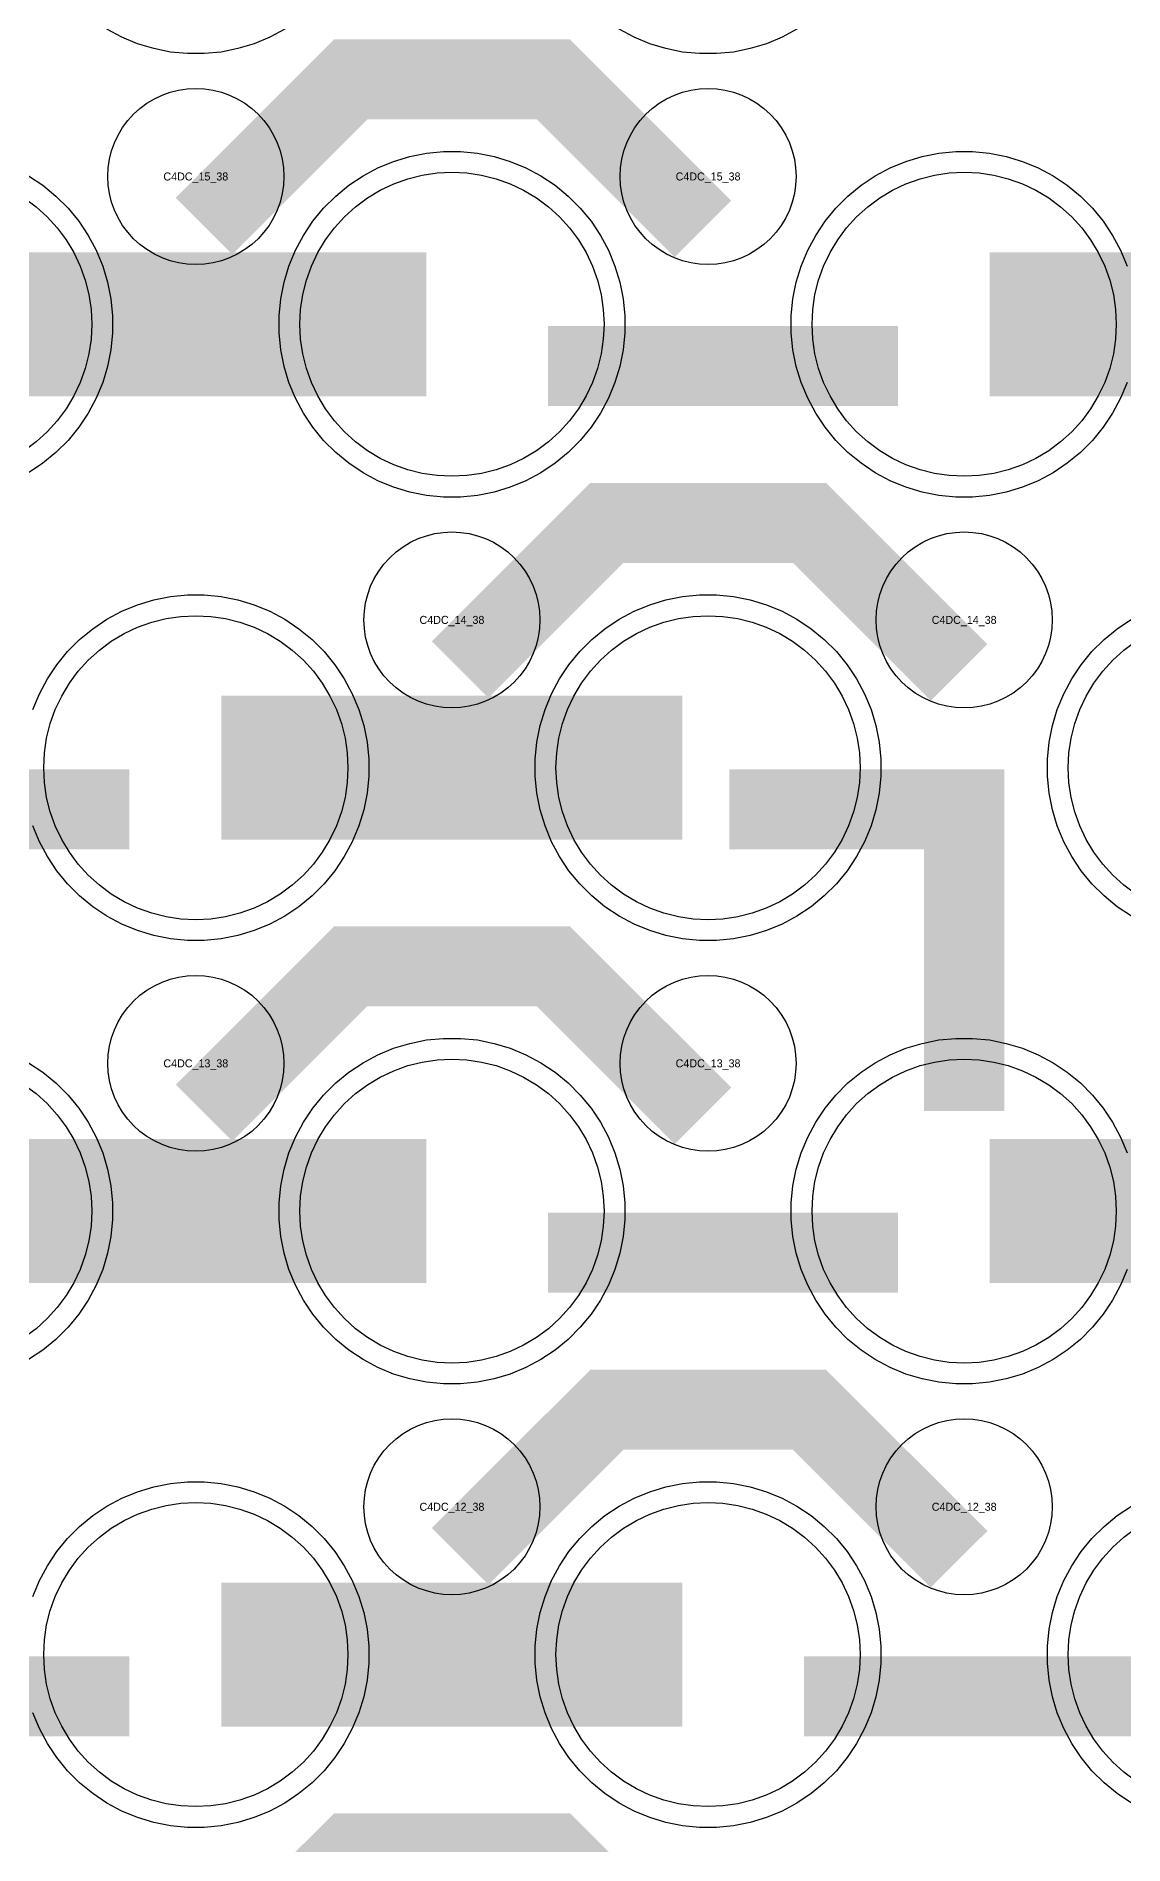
# Model space of a CAD drawing. Extents: x -11880 to 11880, y -14992 to 14992.
# Drawn here: x 110 to 450, y -13236 to -12671 of the extents above; entities that cross this region are included whole.
import ezdxf
from ezdxf.enums import TextEntityAlignment as Align

# ---------------------------------------------------------------- set-up
doc = ezdxf.new("R2010")
doc.units = 0
doc.header["$MEASUREMENT"] = 0
for name, color, linetype in [('GDS_775_DT_237', 138, 'CONTINUOUS'), ('RDL1_FS', 34, 'CONTINUOUS'), ('RDL_BS', 160, 'CONTINUOUS')]:
    doc.layers.add(name, color=color, linetype=linetype)

msp = doc.modelspace()

# ---------------------------------------------------------------- linework, layer by layer
at = {"layer": 'RDL1_FS'}
for points in [[(240, -12808.614), (235.343, -12808.385), (230.732, -12807.701), (226.209, -12806.569), (221.819, -12804.997), (217.605, -12803.005), (213.605, -12800.607), (209.86, -12797.829), (206.406, -12794.699), (203.276, -12791.245), (200.498, -12787.5), (198.1, -12783.5), (196.108, -12779.286), (194.536, -12774.896), (193.404, -12770.373), (192.72, -12765.762), (192.491, -12761.105), (192.72, -12756.448), (193.404, -12751.837), (194.536, -12747.314), (196.108, -12742.924), (198.1, -12738.71), (200.498, -12734.71), (203.276, -12730.965), (206.406, -12727.511), (209.86, -12724.381), (213.605, -12721.603), (217.605, -12719.205), (221.819, -12717.213), (226.209, -12715.641), (230.732, -12714.509), (235.343, -12713.825), (240, -12713.596), (244.657, -12713.825), (249.268, -12714.509), (253.791, -12715.641), (258.181, -12717.213), (262.395, -12719.205), (266.395, -12721.603), (270.14, -12724.381), (273.594, -12727.511), (276.724, -12730.965), (279.502, -12734.71), (281.9, -12738.71), (283.892, -12742.924), (285.464, -12747.314), (286.596, -12751.837), (287.28, -12756.448), (287.509, -12761.105), (287.28, -12765.762), (286.596, -12770.373), (285.464, -12774.896), (283.892, -12779.286), (281.9, -12783.5), (279.502, -12787.5), (276.724, -12791.245), (273.594, -12794.699), (270.14, -12797.829), (266.395, -12800.607), (262.395, -12803.005), (258.181, -12804.997), (253.791, -12806.569), (249.268, -12807.701), (244.657, -12808.385)], [(400, -12808.614), (395.343, -12808.385), (390.732, -12807.701), (386.209, -12806.569), (381.819, -12804.997), (377.605, -12803.005), (373.605, -12800.607), (369.86, -12797.829), (366.406, -12794.699), (363.276, -12791.245), (360.498, -12787.5), (358.1, -12783.5), (356.108, -12779.286), (354.536, -12774.896), (353.404, -12770.373), (352.72, -12765.762), (352.491, -12761.105), (352.72, -12756.448), (353.404, -12751.837), (354.536, -12747.314), (356.108, -12742.924), (358.1, -12738.71), (360.498, -12734.71), (363.276, -12730.965), (366.406, -12727.511), (369.86, -12724.381), (373.605, -12721.603), (377.605, -12719.205), (381.819, -12717.213), (386.209, -12715.641), (390.732, -12714.509), (395.343, -12713.825), (400, -12713.596), (404.657, -12713.825), (409.268, -12714.509), (413.791, -12715.641), (418.181, -12717.213), (422.395, -12719.205), (426.395, -12721.603), (430.14, -12724.381), (433.594, -12727.511), (436.724, -12730.965), (439.502, -12734.71), (441.9, -12738.71), (443.892, -12742.924), (445.464, -12747.314), (446.596, -12751.837), (447.28, -12756.448), (447.509, -12761.105), (447.28, -12765.762), (446.596, -12770.373), (445.464, -12774.896), (443.892, -12779.286), (441.9, -12783.5), (439.502, -12787.5), (436.724, -12791.245), (433.594, -12794.699), (430.14, -12797.829), (426.395, -12800.607), (422.395, -12803.005), (418.181, -12804.997), (413.791, -12806.569), (409.268, -12807.701), (404.657, -12808.385)], [(160, -13224.304), (155.343, -13224.075), (150.732, -13223.391), (146.209, -13222.259), (141.819, -13220.687), (137.605, -13218.695), (133.605, -13216.297), (129.86, -13213.519), (126.406, -13210.389), (123.276, -13206.935), (120.498, -13203.19), (118.1, -13199.19), (116.108, -13194.976), (114.536, -13190.586), (113.404, -13186.063), (112.72, -13181.452), (112.491, -13176.795), (112.72, -13172.138), (113.404, -13167.527), (114.536, -13163.004), (116.108, -13158.614), (118.1, -13154.4), (120.498, -13150.4), (123.276, -13146.655), (126.406, -13143.201), (129.86, -13140.071), (133.605, -13137.293), (137.605, -13134.895), (141.819, -13132.903), (146.209, -13131.331), (150.732, -13130.199), (155.343, -13129.515), (160, -13129.286), (164.657, -13129.515), (169.268, -13130.199), (173.791, -13131.331), (178.181, -13132.903), (182.395, -13134.895), (186.395, -13137.293), (190.14, -13140.071), (193.594, -13143.201), (196.724, -13146.655), (199.502, -13150.4), (201.9, -13154.4), (203.892, -13158.614), (205.464, -13163.004), (206.596, -13167.527), (207.28, -13172.138), (207.509, -13176.795), (207.28, -13181.452), (206.596, -13186.063), (205.464, -13190.586), (203.892, -13194.976), (201.9, -13199.19), (199.502, -13203.19), (196.724, -13206.935), (193.594, -13210.389), (190.14, -13213.519), (186.395, -13216.297), (182.395, -13218.695), (178.181, -13220.687), (173.791, -13222.259), (169.268, -13223.391), (164.657, -13224.075)], [(320, -13224.304), (315.343, -13224.075), (310.732, -13223.391), (306.209, -13222.259), (301.819, -13220.687), (297.605, -13218.695), (293.605, -13216.297), (289.86, -13213.519), (286.406, -13210.389), (283.276, -13206.935), (280.498, -13203.19), (278.1, -13199.19), (276.108, -13194.976), (274.536, -13190.586), (273.404, -13186.063), (272.72, -13181.452), (272.491, -13176.795), (272.72, -13172.138), (273.404, -13167.527), (274.536, -13163.004), (276.108, -13158.614), (278.1, -13154.4), (280.498, -13150.4), (283.276, -13146.655), (286.406, -13143.201), (289.86, -13140.071), (293.605, -13137.293), (297.605, -13134.895), (301.819, -13132.903), (306.209, -13131.331), (310.732, -13130.199), (315.343, -13129.515), (320, -13129.286), (324.657, -13129.515), (329.268, -13130.199), (333.791, -13131.331), (338.181, -13132.903), (342.395, -13134.895), (346.395, -13137.293), (350.14, -13140.071), (353.594, -13143.201), (356.724, -13146.655), (359.502, -13150.4), (361.9, -13154.4), (363.892, -13158.614), (365.464, -13163.004), (366.596, -13167.527), (367.28, -13172.138), (367.509, -13176.795), (367.28, -13181.452), (366.596, -13186.063), (365.464, -13190.586), (363.892, -13194.976), (361.9, -13199.19), (359.502, -13203.19), (356.724, -13206.935), (353.594, -13210.389), (350.14, -13213.519), (346.395, -13216.297), (342.395, -13218.695), (338.181, -13220.687), (333.791, -13222.259), (329.268, -13223.391), (324.657, -13224.075)]]:
    msp.add_lwpolyline(points, close=True, dxfattribs=at)
for points in [[(106.395, -12721.603), (110.14, -12724.381), (113.594, -12727.511), (116.724, -12730.965), (119.502, -12734.71), (121.9, -12738.71), (123.892, -12742.924), (125.464, -12747.314), (126.596, -12751.837), (127.28, -12756.448), (127.509, -12761.105), (127.28, -12765.762), (126.596, -12770.373), (125.464, -12774.896), (123.892, -12779.286), (121.9, -12783.5), (119.502, -12787.5), (116.724, -12791.245), (113.594, -12794.699), (110.14, -12797.829), (106.395, -12800.607)], [(453.605, -12939.167), (449.86, -12936.389), (446.406, -12933.259), (443.276, -12929.805), (440.498, -12926.06), (438.1, -12922.06), (436.108, -12917.846), (434.536, -12913.456), (433.404, -12908.933), (432.72, -12904.322), (432.491, -12899.665), (432.72, -12895.008), (433.404, -12890.397), (434.536, -12885.874), (436.108, -12881.484), (438.1, -12877.27), (440.498, -12873.27), (443.276, -12869.525), (446.406, -12866.071), (449.86, -12862.941), (453.605, -12860.163)], [(453.605, -13216.297), (449.86, -13213.519), (446.406, -13210.389), (443.276, -13206.935), (440.498, -13203.19), (438.1, -13199.19), (436.108, -13194.976), (434.536, -13190.586), (433.404, -13186.063), (432.72, -13181.452), (432.491, -13176.795), (432.72, -13172.138), (433.404, -13167.527), (434.536, -13163.004), (436.108, -13158.614), (438.1, -13154.4), (440.498, -13150.4), (443.276, -13146.655), (446.406, -13143.201), (449.86, -13140.071), (453.605, -13137.293)]]:
    msp.add_lwpolyline(points, dxfattribs=at)
for points in [[(88.002, -12761.105, 45, 45, 0), (160.002, -12761.105, 45, 45, 0)], [(160.002, -12761.105, 45, 45, 0), (232.002, -12761.105, 45, 45, 0)], [(408.002, -12761.105, 45, 45, 0), (480.002, -12761.105, 45, 45, 0)], [(168.002, -13176.795, 45, 45, 0), (240.002, -13176.795, 45, 45, 0)], [(240.002, -13176.795, 45, 45, 0), (312.002, -13176.795, 45, 45, 0)]]:
    msp.add_lwpolyline(points, format="xyseb", dxfattribs=at)
at = {"layer": 'RDL1_FS', "color": 241, "true_color": 0xf7abae}
for points in [[(160, -12947.174), (155.343, -12946.945), (150.732, -12946.261), (146.209, -12945.129), (141.819, -12943.557), (137.605, -12941.565), (133.605, -12939.167), (129.86, -12936.389), (126.406, -12933.259), (123.276, -12929.805), (120.498, -12926.06), (118.1, -12922.06), (116.108, -12917.846), (114.536, -12913.456), (113.404, -12908.933), (112.72, -12904.322), (112.491, -12899.665), (112.72, -12895.008), (113.404, -12890.397), (114.536, -12885.874), (116.108, -12881.484), (118.1, -12877.27), (120.498, -12873.27), (123.276, -12869.525), (126.406, -12866.071), (129.86, -12862.941), (133.605, -12860.163), (137.605, -12857.765), (141.819, -12855.773), (146.209, -12854.201), (150.732, -12853.069), (155.343, -12852.385), (160, -12852.156), (164.657, -12852.385), (169.268, -12853.069), (173.791, -12854.201), (178.181, -12855.773), (182.395, -12857.765), (186.395, -12860.163), (190.14, -12862.941), (193.594, -12866.071), (196.724, -12869.525), (199.502, -12873.27), (201.9, -12877.27), (203.892, -12881.484), (205.464, -12885.874), (206.596, -12890.397), (207.28, -12895.008), (207.509, -12899.665), (207.28, -12904.322), (206.596, -12908.933), (205.464, -12913.456), (203.892, -12917.846), (201.9, -12922.06), (199.502, -12926.06), (196.724, -12929.805), (193.594, -12933.259), (190.14, -12936.389), (186.395, -12939.167), (182.395, -12941.565), (178.181, -12943.557), (173.791, -12945.129), (169.268, -12946.261), (164.657, -12946.945)], [(320, -12947.174), (315.343, -12946.945), (310.732, -12946.261), (306.209, -12945.129), (301.819, -12943.557), (297.605, -12941.565), (293.605, -12939.167), (289.86, -12936.389), (286.406, -12933.259), (283.276, -12929.805), (280.498, -12926.06), (278.1, -12922.06), (276.108, -12917.846), (274.536, -12913.456), (273.404, -12908.933), (272.72, -12904.322), (272.491, -12899.665), (272.72, -12895.008), (273.404, -12890.397), (274.536, -12885.874), (276.108, -12881.484), (278.1, -12877.27), (280.498, -12873.27), (283.276, -12869.525), (286.406, -12866.071), (289.86, -12862.941), (293.605, -12860.163), (297.605, -12857.765), (301.819, -12855.773), (306.209, -12854.201), (310.732, -12853.069), (315.343, -12852.385), (320, -12852.156), (324.657, -12852.385), (329.268, -12853.069), (333.791, -12854.201), (338.181, -12855.773), (342.395, -12857.765), (346.395, -12860.163), (350.14, -12862.941), (353.594, -12866.071), (356.724, -12869.525), (359.502, -12873.27), (361.9, -12877.27), (363.892, -12881.484), (365.464, -12885.874), (366.596, -12890.397), (367.28, -12895.008), (367.509, -12899.665), (367.28, -12904.322), (366.596, -12908.933), (365.464, -12913.456), (363.892, -12917.846), (361.9, -12922.06), (359.502, -12926.06), (356.724, -12929.805), (353.594, -12933.259), (350.14, -12936.389), (346.395, -12939.167), (342.395, -12941.565), (338.181, -12943.557), (333.791, -12945.129), (329.268, -12946.261), (324.657, -12946.945)], [(240, -13085.739), (235.343, -13085.51), (230.732, -13084.826), (226.209, -13083.694), (221.819, -13082.122), (217.605, -13080.13), (213.605, -13077.732), (209.86, -13074.954), (206.406, -13071.824), (203.276, -13068.37), (200.498, -13064.625), (198.1, -13060.625), (196.108, -13056.411), (194.536, -13052.021), (193.404, -13047.498), (192.72, -13042.887), (192.491, -13038.23), (192.72, -13033.573), (193.404, -13028.962), (194.536, -13024.439), (196.108, -13020.049), (198.1, -13015.835), (200.498, -13011.835), (203.276, -13008.09), (206.406, -13004.636), (209.86, -13001.506), (213.605, -12998.728), (217.605, -12996.33), (221.819, -12994.338), (226.209, -12992.766), (230.732, -12991.634), (235.343, -12990.95), (240, -12990.721), (244.657, -12990.95), (249.268, -12991.634), (253.791, -12992.766), (258.181, -12994.338), (262.395, -12996.33), (266.395, -12998.728), (270.14, -13001.506), (273.594, -13004.636), (276.724, -13008.09), (279.502, -13011.835), (281.9, -13015.835), (283.892, -13020.049), (285.464, -13024.439), (286.596, -13028.962), (287.28, -13033.573), (287.509, -13038.23), (287.28, -13042.887), (286.596, -13047.498), (285.464, -13052.021), (283.892, -13056.411), (281.9, -13060.625), (279.502, -13064.625), (276.724, -13068.37), (273.594, -13071.824), (270.14, -13074.954), (266.395, -13077.732), (262.395, -13080.13), (258.181, -13082.122), (253.791, -13083.694), (249.268, -13084.826), (244.657, -13085.51)], [(400, -13085.739), (395.343, -13085.51), (390.732, -13084.826), (386.209, -13083.694), (381.819, -13082.122), (377.605, -13080.13), (373.605, -13077.732), (369.86, -13074.954), (366.406, -13071.824), (363.276, -13068.37), (360.498, -13064.625), (358.1, -13060.625), (356.108, -13056.411), (354.536, -13052.021), (353.404, -13047.498), (352.72, -13042.887), (352.491, -13038.23), (352.72, -13033.573), (353.404, -13028.962), (354.536, -13024.439), (356.108, -13020.049), (358.1, -13015.835), (360.498, -13011.835), (363.276, -13008.09), (366.406, -13004.636), (369.86, -13001.506), (373.605, -12998.728), (377.605, -12996.33), (381.819, -12994.338), (386.209, -12992.766), (390.732, -12991.634), (395.343, -12990.95), (400, -12990.721), (404.657, -12990.95), (409.268, -12991.634), (413.791, -12992.766), (418.181, -12994.338), (422.395, -12996.33), (426.395, -12998.728), (430.14, -13001.506), (433.594, -13004.636), (436.724, -13008.09), (439.502, -13011.835), (441.9, -13015.835), (443.892, -13020.049), (445.464, -13024.439), (446.596, -13028.962), (447.28, -13033.573), (447.509, -13038.23), (447.28, -13042.887), (446.596, -13047.498), (445.464, -13052.021), (443.892, -13056.411), (441.9, -13060.625), (439.502, -13064.625), (436.724, -13068.37), (433.594, -13071.824), (430.14, -13074.954), (426.395, -13077.732), (422.395, -13080.13), (418.181, -13082.122), (413.791, -13083.694), (409.268, -13084.826), (404.657, -13085.51)]]:
    msp.add_lwpolyline(points, close=True, dxfattribs=at)
for points in [[(168.002, -12899.665, 45, 45, 0), (240.002, -12899.665, 45, 45, 0)], [(240.002, -12899.665, 45, 45, 0), (312.002, -12899.665, 45, 45, 0)], [(88.002, -13038.23, 45, 45, 0), (160.002, -13038.23, 45, 45, 0)], [(160.002, -13038.23, 45, 45, 0), (232.002, -13038.23, 45, 45, 0)], [(408.002, -13038.23, 45, 45, 0), (480.002, -13038.23, 45, 45, 0)]]:
    msp.add_lwpolyline(points, format="xyseb", dxfattribs=at)
msp.add_lwpolyline([(106.395, -12998.728), (110.14, -13001.506), (113.594, -13004.636), (116.724, -13008.09), (119.502, -13011.835), (121.9, -13015.835), (123.892, -13020.049), (125.464, -13024.439), (126.596, -13028.962), (127.28, -13033.573), (127.509, -13038.23), (127.28, -13042.887), (126.596, -13047.498), (125.464, -13052.021), (123.892, -13056.411), (121.9, -13060.625), (119.502, -13064.625), (116.724, -13068.37), (113.594, -13071.824), (110.14, -13074.954), (106.395, -13077.732)], dxfattribs=at)
at = {"layer": 'RDL_BS'}
for points in [[(187.777, -12668.923), (183.115, -12671.415), (178.205, -12673.446), (173.165, -12674.977), (167.938, -12676.023), (162.644, -12676.54), (157.356, -12676.54), (152.062, -12676.023), (146.835, -12674.977), (141.795, -12673.446), (136.885, -12671.415), (132.223, -12668.923)], [(347.777, -12668.923), (343.115, -12671.415), (338.205, -12673.446), (333.165, -12674.977), (327.938, -12676.023), (322.644, -12676.54), (317.356, -12676.54), (312.062, -12676.023), (306.835, -12674.977), (301.795, -12673.446), (296.885, -12671.415), (292.223, -12668.923)], [(450.906, -12779.31), (448.875, -12784.22), (446.383, -12788.882), (443.436, -12793.296), (440.074, -12797.397), (436.292, -12801.179), (432.191, -12804.541), (427.777, -12807.488), (423.115, -12809.98), (418.205, -12812.011), (413.165, -12813.542), (407.938, -12814.588), (402.644, -12815.105), (397.356, -12815.105), (392.062, -12814.588), (386.835, -12813.542), (381.795, -12812.011), (376.885, -12809.98), (372.223, -12807.488), (367.809, -12804.541), (363.708, -12801.179), (359.926, -12797.397), (356.564, -12793.296), (353.617, -12788.882), (351.125, -12784.22), (349.094, -12779.31), (347.563, -12774.27), (346.517, -12769.043), (346, -12763.749), (346, -12758.461), (346.517, -12753.167), (347.563, -12747.94), (349.094, -12742.9), (351.125, -12737.99), (353.617, -12733.328), (356.564, -12728.914), (359.926, -12724.813), (363.708, -12721.031), (367.809, -12717.669), (372.223, -12714.722), (376.885, -12712.23), (381.795, -12710.199), (386.835, -12708.668), (392.062, -12707.622), (397.356, -12707.105), (402.644, -12707.105), (407.938, -12707.622), (413.165, -12708.668), (418.205, -12710.199), (423.115, -12712.23), (427.777, -12714.722), (432.191, -12717.669), (436.292, -12721.031), (440.074, -12724.813), (443.436, -12728.914), (446.383, -12733.328), (448.875, -12737.99), (450.906, -12742.9)], [(107.777, -12714.722), (112.191, -12717.669), (116.292, -12721.031), (120.074, -12724.813), (123.436, -12728.914), (126.383, -12733.328), (128.875, -12737.99), (130.906, -12742.9), (132.437, -12747.94), (133.483, -12753.167), (134, -12758.461), (134, -12763.749), (133.483, -12769.043), (132.437, -12774.27), (130.906, -12779.31), (128.875, -12784.22), (126.383, -12788.882), (123.436, -12793.296), (120.074, -12797.397), (116.292, -12801.179), (112.191, -12804.541), (107.777, -12807.488)], [(452.223, -12946.048), (447.809, -12943.101), (443.708, -12939.739), (439.926, -12935.957), (436.564, -12931.856), (433.617, -12927.442), (431.125, -12922.78), (429.094, -12917.87), (427.563, -12912.83), (426.517, -12907.603), (426, -12902.309), (426, -12897.021), (426.517, -12891.727), (427.563, -12886.5), (429.094, -12881.46), (431.125, -12876.55), (433.617, -12871.888), (436.564, -12867.474), (439.926, -12863.373), (443.708, -12859.591), (447.809, -12856.229), (452.223, -12853.282)], [(109.094, -13158.59), (111.125, -13153.68), (113.617, -13149.018), (116.564, -13144.604), (119.926, -13140.503), (123.708, -13136.721), (127.809, -13133.359), (132.223, -13130.412), (136.885, -13127.92), (141.795, -13125.889), (146.835, -13124.358), (152.062, -13123.312), (157.356, -13122.795), (162.644, -13122.795), (167.938, -13123.312), (173.165, -13124.358), (178.205, -13125.889), (183.115, -13127.92), (187.777, -13130.412), (192.191, -13133.359), (196.292, -13136.721), (200.074, -13140.503), (203.436, -13144.604), (206.383, -13149.018), (208.875, -13153.68), (210.906, -13158.59), (212.437, -13163.63), (213.483, -13168.857), (214, -13174.151), (214, -13179.439), (213.483, -13184.733), (212.437, -13189.96), (210.906, -13195), (208.875, -13199.91), (206.383, -13204.572), (203.436, -13208.986), (200.074, -13213.087), (196.292, -13216.869), (192.191, -13220.231), (187.777, -13223.178), (183.115, -13225.67), (178.205, -13227.701), (173.165, -13229.232), (167.938, -13230.278), (162.644, -13230.795), (157.356, -13230.795), (152.062, -13230.278), (146.835, -13229.232), (141.795, -13227.701), (136.885, -13225.67), (132.223, -13223.178), (127.809, -13220.231), (123.708, -13216.869), (119.926, -13213.087), (116.564, -13208.986), (113.617, -13204.572), (111.125, -13199.91), (109.094, -13195)], [(452.223, -13223.178), (447.809, -13220.231), (443.708, -13216.869), (439.926, -13213.087), (436.564, -13208.986), (433.617, -13204.572), (431.125, -13199.91), (429.094, -13195), (427.563, -13189.96), (426.517, -13184.733), (426, -13179.439), (426, -13174.151), (426.517, -13168.857), (427.563, -13163.63), (429.094, -13158.59), (431.125, -13153.68), (433.617, -13149.018), (436.564, -13144.604), (439.926, -13140.503), (443.708, -13136.721), (447.809, -13133.359), (452.223, -13130.412)]]:
    msp.add_lwpolyline(points, dxfattribs=at)
for points in [[(162.562, -12730.419, 25, 25, 0), (208.377, -12684.604, 25, 25, 0), (241.93, -12684.604, 25, 25, 0)], [(318.401, -12731.318, 25, 25, 0), (271.687, -12684.604, 25, 25, 0), (241.929, -12684.604, 25, 25, 0)], [(270.016, -12774.118, 25, 25, 0), (379.281, -12774.118, 25, 25, 0)], [(242.562, -12868.979, 25, 25, 0), (288.377, -12823.164, 25, 25, 0), (321.93, -12823.164, 25, 25, 0)], [(398.401, -12869.878, 25, 25, 0), (351.687, -12823.164, 25, 25, 0), (321.929, -12823.164, 25, 25, 0)], [(162.562, -13007.544, 25, 25, 0), (208.377, -12961.729, 25, 25, 0), (241.93, -12961.729, 25, 25, 0)], [(318.401, -13008.443, 25, 25, 0), (271.687, -12961.729, 25, 25, 0), (241.929, -12961.729, 25, 25, 0)], [(242.562, -13146.109, 25, 25, 0), (288.377, -13100.294, 25, 25, 0), (321.93, -13100.294, 25, 25, 0)], [(398.401, -13147.008, 25, 25, 0), (351.687, -13100.294, 25, 25, 0), (321.929, -13100.294, 25, 25, 0)], [(30.016, -13189.808, 25, 25, 0), (139.281, -13189.808, 25, 25, 0)], [(350.016, -13189.808, 25, 25, 0), (459.281, -13189.808, 25, 25, 0)], [(162.562, -13284.674, 25, 25, 0), (208.377, -13238.859, 25, 25, 0), (241.93, -13238.859, 25, 25, 0)], [(318.401, -13285.573, 25, 25, 0), (271.687, -13238.859, 25, 25, 0), (241.929, -13238.859, 25, 25, 0)]]:
    msp.add_lwpolyline(points, format="xyseb", dxfattribs=at)
for points in [[(160, -12742.411), (157.307, -12742.279), (154.635, -12741.883), (152.016, -12741.226), (149.481, -12740.319), (147.044, -12739.167), (144.72, -12737.774), (142.557, -12736.171), (140.558, -12734.359), (138.746, -12732.36), (137.143, -12730.197), (135.75, -12727.873), (134.598, -12725.436), (133.691, -12722.901), (133.034, -12720.282), (132.638, -12717.61), (132.506, -12714.917), (132.638, -12712.224), (133.034, -12709.552), (133.691, -12706.933), (134.598, -12704.398), (135.75, -12701.961), (137.143, -12699.637), (138.746, -12697.474), (140.558, -12695.475), (142.557, -12693.663), (144.72, -12692.06), (147.044, -12690.667), (149.481, -12689.515), (152.016, -12688.608), (154.635, -12687.951), (157.307, -12687.555), (160, -12687.423), (162.693, -12687.555), (165.365, -12687.951), (167.984, -12688.608), (170.519, -12689.515), (172.956, -12690.667), (175.28, -12692.06), (177.443, -12693.663), (179.442, -12695.475), (181.254, -12697.474), (182.857, -12699.637), (184.25, -12701.961), (185.402, -12704.398), (186.309, -12706.933), (186.966, -12709.552), (187.362, -12712.224), (187.494, -12714.917), (187.362, -12717.61), (186.966, -12720.282), (186.309, -12722.901), (185.402, -12725.436), (184.25, -12727.873), (182.857, -12730.197), (181.254, -12732.36), (179.442, -12734.359), (177.443, -12736.171), (175.28, -12737.774), (172.956, -12739.167), (170.519, -12740.319), (167.984, -12741.226), (165.365, -12741.883), (162.693, -12742.279)], [(320, -12742.411), (317.307, -12742.279), (314.635, -12741.883), (312.016, -12741.226), (309.481, -12740.319), (307.044, -12739.167), (304.72, -12737.774), (302.557, -12736.171), (300.558, -12734.359), (298.746, -12732.36), (297.143, -12730.197), (295.75, -12727.873), (294.598, -12725.436), (293.691, -12722.901), (293.034, -12720.282), (292.638, -12717.61), (292.506, -12714.917), (292.638, -12712.224), (293.034, -12709.552), (293.691, -12706.933), (294.598, -12704.398), (295.75, -12701.961), (297.143, -12699.637), (298.746, -12697.474), (300.558, -12695.475), (302.557, -12693.663), (304.72, -12692.06), (307.044, -12690.667), (309.481, -12689.515), (312.016, -12688.608), (314.635, -12687.951), (317.307, -12687.555), (320, -12687.423), (322.693, -12687.555), (325.365, -12687.951), (327.984, -12688.608), (330.519, -12689.515), (332.956, -12690.667), (335.28, -12692.06), (337.443, -12693.663), (339.442, -12695.475), (341.254, -12697.474), (342.857, -12699.637), (344.25, -12701.961), (345.402, -12704.398), (346.309, -12706.933), (346.966, -12709.552), (347.362, -12712.224), (347.494, -12714.917), (347.362, -12717.61), (346.966, -12720.282), (346.309, -12722.901), (345.402, -12725.436), (344.25, -12727.873), (342.857, -12730.197), (341.254, -12732.36), (339.442, -12734.359), (337.443, -12736.171), (335.28, -12737.774), (332.956, -12739.167), (330.519, -12740.319), (327.984, -12741.226), (325.365, -12741.883), (322.693, -12742.279)], [(237.356, -12815.105), (232.062, -12814.588), (226.835, -12813.542), (221.795, -12812.011), (216.885, -12809.98), (212.223, -12807.488), (207.809, -12804.541), (203.708, -12801.179), (199.926, -12797.397), (196.564, -12793.296), (193.617, -12788.882), (191.125, -12784.22), (189.094, -12779.31), (187.563, -12774.27), (186.517, -12769.043), (186, -12763.749), (186, -12758.461), (186.517, -12753.167), (187.563, -12747.94), (189.094, -12742.9), (191.125, -12737.99), (193.617, -12733.328), (196.564, -12728.914), (199.926, -12724.813), (203.708, -12721.031), (207.809, -12717.669), (212.223, -12714.722), (216.885, -12712.23), (221.795, -12710.199), (226.835, -12708.668), (232.062, -12707.622), (237.356, -12707.105), (242.644, -12707.105), (247.938, -12707.622), (253.165, -12708.668), (258.205, -12710.199), (263.115, -12712.23), (267.777, -12714.722), (272.191, -12717.669), (276.292, -12721.031), (280.074, -12724.813), (283.436, -12728.914), (286.383, -12733.328), (288.875, -12737.99), (290.906, -12742.9), (292.437, -12747.94), (293.483, -12753.167), (294, -12758.461), (294, -12763.749), (293.483, -12769.043), (292.437, -12774.27), (290.906, -12779.31), (288.875, -12784.22), (286.383, -12788.882), (283.436, -12793.296), (280.074, -12797.397), (276.292, -12801.179), (272.191, -12804.541), (267.777, -12807.488), (263.115, -12809.98), (258.205, -12812.011), (253.165, -12813.542), (247.938, -12814.588), (242.644, -12815.105)], [(240, -12880.971), (237.307, -12880.839), (234.635, -12880.443), (232.016, -12879.786), (229.481, -12878.879), (227.044, -12877.727), (224.72, -12876.334), (222.557, -12874.731), (220.558, -12872.919), (218.746, -12870.92), (217.143, -12868.757), (215.75, -12866.433), (214.598, -12863.996), (213.691, -12861.461), (213.034, -12858.842), (212.638, -12856.17), (212.506, -12853.477), (212.638, -12850.784), (213.034, -12848.112), (213.691, -12845.493), (214.598, -12842.958), (215.75, -12840.521), (217.143, -12838.197), (218.746, -12836.034), (220.558, -12834.035), (222.557, -12832.223), (224.72, -12830.62), (227.044, -12829.227), (229.481, -12828.075), (232.016, -12827.168), (234.635, -12826.511), (237.307, -12826.115), (240, -12825.983), (242.693, -12826.115), (245.365, -12826.511), (247.984, -12827.168), (250.519, -12828.075), (252.956, -12829.227), (255.28, -12830.62), (257.443, -12832.223), (259.442, -12834.035), (261.254, -12836.034), (262.857, -12838.197), (264.25, -12840.521), (265.402, -12842.958), (266.309, -12845.493), (266.966, -12848.112), (267.362, -12850.784), (267.494, -12853.477), (267.362, -12856.17), (266.966, -12858.842), (266.309, -12861.461), (265.402, -12863.996), (264.25, -12866.433), (262.857, -12868.757), (261.254, -12870.92), (259.442, -12872.919), (257.443, -12874.731), (255.28, -12876.334), (252.956, -12877.727), (250.519, -12878.879), (247.984, -12879.786), (245.365, -12880.443), (242.693, -12880.839)], [(400, -12880.971), (397.307, -12880.839), (394.635, -12880.443), (392.016, -12879.786), (389.481, -12878.879), (387.044, -12877.727), (384.72, -12876.334), (382.557, -12874.731), (380.558, -12872.919), (378.746, -12870.92), (377.143, -12868.757), (375.75, -12866.433), (374.598, -12863.996), (373.691, -12861.461), (373.034, -12858.842), (372.638, -12856.17), (372.506, -12853.477), (372.638, -12850.784), (373.034, -12848.112), (373.691, -12845.493), (374.598, -12842.958), (375.75, -12840.521), (377.143, -12838.197), (378.746, -12836.034), (380.558, -12834.035), (382.557, -12832.223), (384.72, -12830.62), (387.044, -12829.227), (389.481, -12828.075), (392.016, -12827.168), (394.635, -12826.511), (397.307, -12826.115), (400, -12825.983), (402.693, -12826.115), (405.365, -12826.511), (407.984, -12827.168), (410.519, -12828.075), (412.956, -12829.227), (415.28, -12830.62), (417.443, -12832.223), (419.442, -12834.035), (421.254, -12836.034), (422.857, -12838.197), (424.25, -12840.521), (425.402, -12842.958), (426.309, -12845.493), (426.966, -12848.112), (427.362, -12850.784), (427.494, -12853.477), (427.362, -12856.17), (426.966, -12858.842), (426.309, -12861.461), (425.402, -12863.996), (424.25, -12866.433), (422.857, -12868.757), (421.254, -12870.92), (419.442, -12872.919), (417.443, -12874.731), (415.28, -12876.334), (412.956, -12877.727), (410.519, -12878.879), (407.984, -12879.786), (405.365, -12880.443), (402.693, -12880.839)], [(160, -13019.536), (157.307, -13019.404), (154.635, -13019.008), (152.016, -13018.351), (149.481, -13017.444), (147.044, -13016.292), (144.72, -13014.899), (142.557, -13013.296), (140.558, -13011.484), (138.746, -13009.485), (137.143, -13007.322), (135.75, -13004.998), (134.598, -13002.561), (133.691, -13000.026), (133.034, -12997.407), (132.638, -12994.735), (132.506, -12992.042), (132.638, -12989.349), (133.034, -12986.677), (133.691, -12984.058), (134.598, -12981.523), (135.75, -12979.086), (137.143, -12976.762), (138.746, -12974.599), (140.558, -12972.6), (142.557, -12970.788), (144.72, -12969.185), (147.044, -12967.792), (149.481, -12966.64), (152.016, -12965.733), (154.635, -12965.076), (157.307, -12964.68), (160, -12964.548), (162.693, -12964.68), (165.365, -12965.076), (167.984, -12965.733), (170.519, -12966.64), (172.956, -12967.792), (175.28, -12969.185), (177.443, -12970.788), (179.442, -12972.6), (181.254, -12974.599), (182.857, -12976.762), (184.25, -12979.086), (185.402, -12981.523), (186.309, -12984.058), (186.966, -12986.677), (187.362, -12989.349), (187.494, -12992.042), (187.362, -12994.735), (186.966, -12997.407), (186.309, -13000.026), (185.402, -13002.561), (184.25, -13004.998), (182.857, -13007.322), (181.254, -13009.485), (179.442, -13011.484), (177.443, -13013.296), (175.28, -13014.899), (172.956, -13016.292), (170.519, -13017.444), (167.984, -13018.351), (165.365, -13019.008), (162.693, -13019.404)], [(320, -13019.536), (317.307, -13019.404), (314.635, -13019.008), (312.016, -13018.351), (309.481, -13017.444), (307.044, -13016.292), (304.72, -13014.899), (302.557, -13013.296), (300.558, -13011.484), (298.746, -13009.485), (297.143, -13007.322), (295.75, -13004.998), (294.598, -13002.561), (293.691, -13000.026), (293.034, -12997.407), (292.638, -12994.735), (292.506, -12992.042), (292.638, -12989.349), (293.034, -12986.677), (293.691, -12984.058), (294.598, -12981.523), (295.75, -12979.086), (297.143, -12976.762), (298.746, -12974.599), (300.558, -12972.6), (302.557, -12970.788), (304.72, -12969.185), (307.044, -12967.792), (309.481, -12966.64), (312.016, -12965.733), (314.635, -12965.076), (317.307, -12964.68), (320, -12964.548), (322.693, -12964.68), (325.365, -12965.076), (327.984, -12965.733), (330.519, -12966.64), (332.956, -12967.792), (335.28, -12969.185), (337.443, -12970.788), (339.442, -12972.6), (341.254, -12974.599), (342.857, -12976.762), (344.25, -12979.086), (345.402, -12981.523), (346.309, -12984.058), (346.966, -12986.677), (347.362, -12989.349), (347.494, -12992.042), (347.362, -12994.735), (346.966, -12997.407), (346.309, -13000.026), (345.402, -13002.561), (344.25, -13004.998), (342.857, -13007.322), (341.254, -13009.485), (339.442, -13011.484), (337.443, -13013.296), (335.28, -13014.899), (332.956, -13016.292), (330.519, -13017.444), (327.984, -13018.351), (325.365, -13019.008), (322.693, -13019.404)], [(240, -13158.101), (237.307, -13157.969), (234.635, -13157.573), (232.016, -13156.916), (229.481, -13156.009), (227.044, -13154.857), (224.72, -13153.464), (222.557, -13151.861), (220.558, -13150.049), (218.746, -13148.05), (217.143, -13145.887), (215.75, -13143.563), (214.598, -13141.126), (213.691, -13138.591), (213.034, -13135.972), (212.638, -13133.3), (212.506, -13130.607), (212.638, -13127.914), (213.034, -13125.242), (213.691, -13122.623), (214.598, -13120.088), (215.75, -13117.651), (217.143, -13115.327), (218.746, -13113.164), (220.558, -13111.165), (222.557, -13109.353), (224.72, -13107.75), (227.044, -13106.357), (229.481, -13105.205), (232.016, -13104.298), (234.635, -13103.641), (237.307, -13103.245), (240, -13103.113), (242.693, -13103.245), (245.365, -13103.641), (247.984, -13104.298), (250.519, -13105.205), (252.956, -13106.357), (255.28, -13107.75), (257.443, -13109.353), (259.442, -13111.165), (261.254, -13113.164), (262.857, -13115.327), (264.25, -13117.651), (265.402, -13120.088), (266.309, -13122.623), (266.966, -13125.242), (267.362, -13127.914), (267.494, -13130.607), (267.362, -13133.3), (266.966, -13135.972), (266.309, -13138.591), (265.402, -13141.126), (264.25, -13143.563), (262.857, -13145.887), (261.254, -13148.05), (259.442, -13150.049), (257.443, -13151.861), (255.28, -13153.464), (252.956, -13154.857), (250.519, -13156.009), (247.984, -13156.916), (245.365, -13157.573), (242.693, -13157.969)], [(400, -13158.101), (397.307, -13157.969), (394.635, -13157.573), (392.016, -13156.916), (389.481, -13156.009), (387.044, -13154.857), (384.72, -13153.464), (382.557, -13151.861), (380.558, -13150.049), (378.746, -13148.05), (377.143, -13145.887), (375.75, -13143.563), (374.598, -13141.126), (373.691, -13138.591), (373.034, -13135.972), (372.638, -13133.3), (372.506, -13130.607), (372.638, -13127.914), (373.034, -13125.242), (373.691, -13122.623), (374.598, -13120.088), (375.75, -13117.651), (377.143, -13115.327), (378.746, -13113.164), (380.558, -13111.165), (382.557, -13109.353), (384.72, -13107.75), (387.044, -13106.357), (389.481, -13105.205), (392.016, -13104.298), (394.635, -13103.641), (397.307, -13103.245), (400, -13103.113), (402.693, -13103.245), (405.365, -13103.641), (407.984, -13104.298), (410.519, -13105.205), (412.956, -13106.357), (415.28, -13107.75), (417.443, -13109.353), (419.442, -13111.165), (421.254, -13113.164), (422.857, -13115.327), (424.25, -13117.651), (425.402, -13120.088), (426.309, -13122.623), (426.966, -13125.242), (427.362, -13127.914), (427.494, -13130.607), (427.362, -13133.3), (426.966, -13135.972), (426.309, -13138.591), (425.402, -13141.126), (424.25, -13143.563), (422.857, -13145.887), (421.254, -13148.05), (419.442, -13150.049), (417.443, -13151.861), (415.28, -13153.464), (412.956, -13154.857), (410.519, -13156.009), (407.984, -13156.916), (405.365, -13157.573), (402.693, -13157.969)], [(317.356, -13230.795), (312.062, -13230.278), (306.835, -13229.232), (301.795, -13227.701), (296.885, -13225.67), (292.223, -13223.178), (287.809, -13220.231), (283.708, -13216.869), (279.926, -13213.087), (276.564, -13208.986), (273.617, -13204.572), (271.125, -13199.91), (269.094, -13195), (267.563, -13189.96), (266.517, -13184.733), (266, -13179.439), (266, -13174.151), (266.517, -13168.857), (267.563, -13163.63), (269.094, -13158.59), (271.125, -13153.68), (273.617, -13149.018), (276.564, -13144.604), (279.926, -13140.503), (283.708, -13136.721), (287.809, -13133.359), (292.223, -13130.412), (296.885, -13127.92), (301.795, -13125.889), (306.835, -13124.358), (312.062, -13123.312), (317.356, -13122.795), (322.644, -13122.795), (327.938, -13123.312), (333.165, -13124.358), (338.205, -13125.889), (343.115, -13127.92), (347.777, -13130.412), (352.191, -13133.359), (356.292, -13136.721), (360.074, -13140.503), (363.436, -13144.604), (366.383, -13149.018), (368.875, -13153.68), (370.906, -13158.59), (372.437, -13163.63), (373.483, -13168.857), (374, -13174.151), (374, -13179.439), (373.483, -13184.733), (372.437, -13189.96), (370.906, -13195), (368.875, -13199.91), (366.383, -13204.572), (363.436, -13208.986), (360.074, -13213.087), (356.292, -13216.869), (352.191, -13220.231), (347.777, -13223.178), (343.115, -13225.67), (338.205, -13227.701), (333.165, -13229.232), (327.938, -13230.278), (322.644, -13230.795)]]:
    msp.add_lwpolyline(points, close=True, dxfattribs=at)
at = {"layer": 'RDL_BS', "color": 241, "true_color": 0xf7abae}
for points in [[(109.094, -12881.46), (111.125, -12876.55), (113.617, -12871.888), (116.564, -12867.474), (119.926, -12863.373), (123.708, -12859.591), (127.809, -12856.229), (132.223, -12853.282), (136.885, -12850.79), (141.795, -12848.759), (146.835, -12847.228), (152.062, -12846.182), (157.356, -12845.665), (162.644, -12845.665), (167.938, -12846.182), (173.165, -12847.228), (178.205, -12848.759), (183.115, -12850.79), (187.777, -12853.282), (192.191, -12856.229), (196.292, -12859.591), (200.074, -12863.373), (203.436, -12867.474), (206.383, -12871.888), (208.875, -12876.55), (210.906, -12881.46), (212.437, -12886.5), (213.483, -12891.727), (214, -12897.021), (214, -12902.309), (213.483, -12907.603), (212.437, -12912.83), (210.906, -12917.87), (208.875, -12922.78), (206.383, -12927.442), (203.436, -12931.856), (200.074, -12935.957), (196.292, -12939.739), (192.191, -12943.101), (187.777, -12946.048), (183.115, -12948.54), (178.205, -12950.571), (173.165, -12952.102), (167.938, -12953.148), (162.644, -12953.665), (157.356, -12953.665), (152.062, -12953.148), (146.835, -12952.102), (141.795, -12950.571), (136.885, -12948.54), (132.223, -12946.048), (127.809, -12943.101), (123.708, -12939.739), (119.926, -12935.957), (116.564, -12931.856), (113.617, -12927.442), (111.125, -12922.78), (109.094, -12917.87)], [(450.906, -13056.435), (448.875, -13061.345), (446.383, -13066.007), (443.436, -13070.421), (440.074, -13074.522), (436.292, -13078.304), (432.191, -13081.666), (427.777, -13084.613), (423.115, -13087.105), (418.205, -13089.136), (413.165, -13090.667), (407.938, -13091.713), (402.644, -13092.23), (397.356, -13092.23), (392.062, -13091.713), (386.835, -13090.667), (381.795, -13089.136), (376.885, -13087.105), (372.223, -13084.613), (367.809, -13081.666), (363.708, -13078.304), (359.926, -13074.522), (356.564, -13070.421), (353.617, -13066.007), (351.125, -13061.345), (349.094, -13056.435), (347.563, -13051.395), (346.517, -13046.168), (346, -13040.874), (346, -13035.586), (346.517, -13030.292), (347.563, -13025.065), (349.094, -13020.025), (351.125, -13015.115), (353.617, -13010.453), (356.564, -13006.039), (359.926, -13001.938), (363.708, -12998.156), (367.809, -12994.794), (372.223, -12991.847), (376.885, -12989.355), (381.795, -12987.324), (386.835, -12985.793), (392.062, -12984.747), (397.356, -12984.23), (402.644, -12984.23), (407.938, -12984.747), (413.165, -12985.793), (418.205, -12987.324), (423.115, -12989.355), (427.777, -12991.847), (432.191, -12994.794), (436.292, -12998.156), (440.074, -13001.938), (443.436, -13006.039), (446.383, -13010.453), (448.875, -13015.115), (450.906, -13020.025)], [(107.777, -12991.847), (112.191, -12994.794), (116.292, -12998.156), (120.074, -13001.938), (123.436, -13006.039), (126.383, -13010.453), (128.875, -13015.115), (130.906, -13020.025), (132.437, -13025.065), (133.483, -13030.292), (134, -13035.586), (134, -13040.874), (133.483, -13046.168), (132.437, -13051.395), (130.906, -13056.435), (128.875, -13061.345), (126.383, -13066.007), (123.436, -13070.421), (120.074, -13074.522), (116.292, -13078.304), (112.191, -13081.666), (107.777, -13084.613)]]:
    msp.add_lwpolyline(points, dxfattribs=at)
for points in [[(317.356, -12953.665), (312.062, -12953.148), (306.835, -12952.102), (301.795, -12950.571), (296.885, -12948.54), (292.223, -12946.048), (287.809, -12943.101), (283.708, -12939.739), (279.926, -12935.957), (276.564, -12931.856), (273.617, -12927.442), (271.125, -12922.78), (269.094, -12917.87), (267.563, -12912.83), (266.517, -12907.603), (266, -12902.309), (266, -12897.021), (266.517, -12891.727), (267.563, -12886.5), (269.094, -12881.46), (271.125, -12876.55), (273.617, -12871.888), (276.564, -12867.474), (279.926, -12863.373), (283.708, -12859.591), (287.809, -12856.229), (292.223, -12853.282), (296.885, -12850.79), (301.795, -12848.759), (306.835, -12847.228), (312.062, -12846.182), (317.356, -12845.665), (322.644, -12845.665), (327.938, -12846.182), (333.165, -12847.228), (338.205, -12848.759), (343.115, -12850.79), (347.777, -12853.282), (352.191, -12856.229), (356.292, -12859.591), (360.074, -12863.373), (363.436, -12867.474), (366.383, -12871.888), (368.875, -12876.55), (370.906, -12881.46), (372.437, -12886.5), (373.483, -12891.727), (374, -12897.021), (374, -12902.309), (373.483, -12907.603), (372.437, -12912.83), (370.906, -12917.87), (368.875, -12922.78), (366.383, -12927.442), (363.436, -12931.856), (360.074, -12935.957), (356.292, -12939.739), (352.191, -12943.101), (347.777, -12946.048), (343.115, -12948.54), (338.205, -12950.571), (333.165, -12952.102), (327.938, -12953.148), (322.644, -12953.665)], [(237.356, -13092.23), (232.062, -13091.713), (226.835, -13090.667), (221.795, -13089.136), (216.885, -13087.105), (212.223, -13084.613), (207.809, -13081.666), (203.708, -13078.304), (199.926, -13074.522), (196.564, -13070.421), (193.617, -13066.007), (191.125, -13061.345), (189.094, -13056.435), (187.563, -13051.395), (186.517, -13046.168), (186, -13040.874), (186, -13035.586), (186.517, -13030.292), (187.563, -13025.065), (189.094, -13020.025), (191.125, -13015.115), (193.617, -13010.453), (196.564, -13006.039), (199.926, -13001.938), (203.708, -12998.156), (207.809, -12994.794), (212.223, -12991.847), (216.885, -12989.355), (221.795, -12987.324), (226.835, -12985.793), (232.062, -12984.747), (237.356, -12984.23), (242.644, -12984.23), (247.938, -12984.747), (253.165, -12985.793), (258.205, -12987.324), (263.115, -12989.355), (267.777, -12991.847), (272.191, -12994.794), (276.292, -12998.156), (280.074, -13001.938), (283.436, -13006.039), (286.383, -13010.453), (288.875, -13015.115), (290.906, -13020.025), (292.437, -13025.065), (293.483, -13030.292), (294, -13035.586), (294, -13040.874), (293.483, -13046.168), (292.437, -13051.395), (290.906, -13056.435), (288.875, -13061.345), (286.383, -13066.007), (283.436, -13070.421), (280.074, -13074.522), (276.292, -13078.304), (272.191, -13081.666), (267.777, -13084.613), (263.115, -13087.105), (258.205, -13089.136), (253.165, -13090.667), (247.938, -13091.713), (242.644, -13092.23)]]:
    msp.add_lwpolyline(points, close=True, dxfattribs=at)
for points in [[(400, -13006.935, 25, 25, 0), (400, -12900.158, 25, 25, 0)], [(30.016, -12912.678, 25, 25, 0), (139.281, -12912.678, 25, 25, 0)], [(412.5, -12912.658, 25, 25, 0), (326.667, -12912.658, 25, 25, 0)], [(372.944, -12912.658, 25, 25, 0), (331.74, -12912.658, 25, 25, 0)], [(400, -12930.627, 25, 25, 0), (400, -12976.247, 25, 25, 0)], [(270.016, -13051.243, 25, 25, 0), (379.281, -13051.243, 25, 25, 0)]]:
    msp.add_lwpolyline(points, format="xyseb", dxfattribs=at)

# ---------------------------------------------------------------- texts
at = {"layer": 'GDS_775_DT_237'}
for s, p in [('C4DC_15_38', (160, -12714.917)), ('C4DC_15_38', (160, -12714.917)), ('C4DC_15_38', (320, -12714.917)), ('C4DC_15_38', (320, -12714.917)), ('C4DC_14_38', (240, -12853.477)), ('C4DC_14_38', (240, -12853.477)), ('C4DC_14_38', (400, -12853.477)), ('C4DC_14_38', (400, -12853.477)), ('C4DC_13_38', (160, -12992.042)), ('C4DC_13_38', (160, -12992.042)), ('C4DC_13_38', (320, -12992.042)), ('C4DC_13_38', (320, -12992.042)), ('C4DC_12_38', (240, -13130.607)), ('C4DC_12_38', (240, -13130.607)), ('C4DC_12_38', (400, -13130.607)), ('C4DC_12_38', (400, -13130.607))]:
    msp.add_text(s, height=2.5, dxfattribs=at).set_placement(p, align=Align.MIDDLE_CENTER)

doc.saveas('drawing.dxf')
